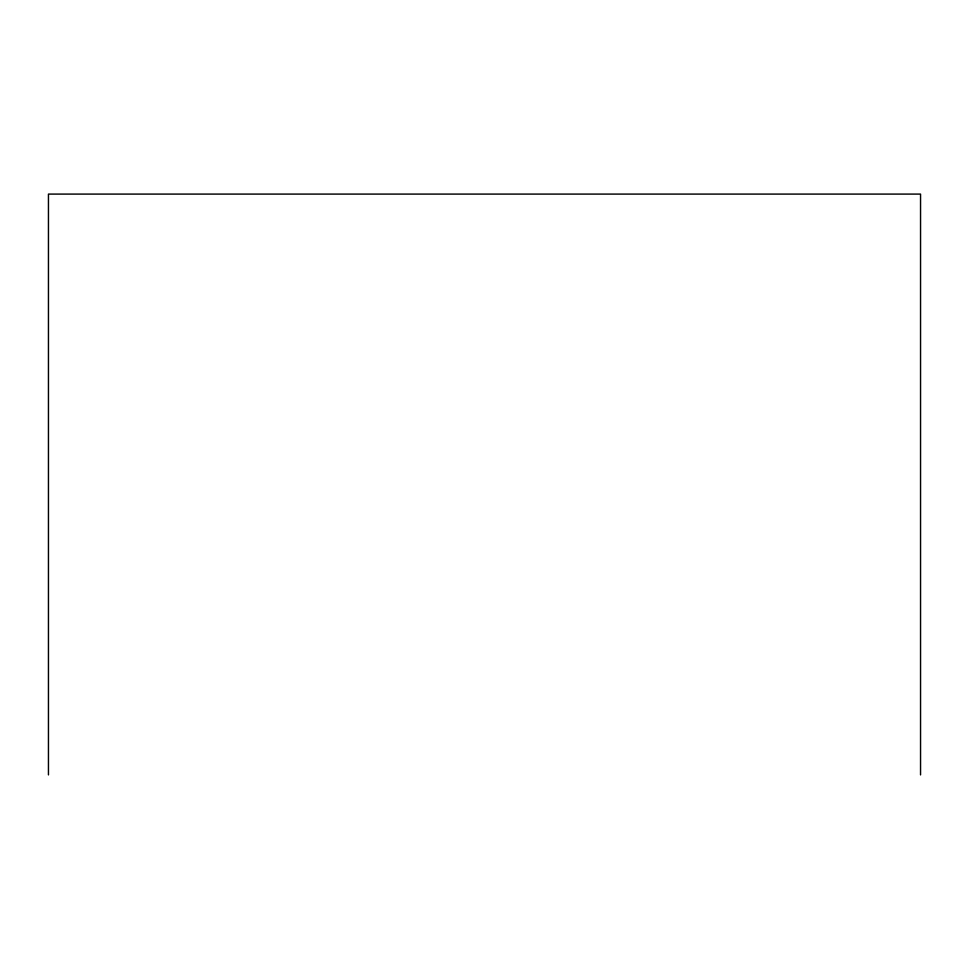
<?xml version="1.0" encoding="UTF-8"?>
<svg xmlns="http://www.w3.org/2000/svg" width="969" height="969" viewBox="0 0 969 969"><rect width="100%" height="100%" fill="white"/><g stroke="black" fill="none" stroke-linecap="round" stroke-linejoin="round"><path stroke-width="1.45" d="M920.55 774.909L920.55 194.091L48.45 194.091L48.45 774.909"/></g></svg>
